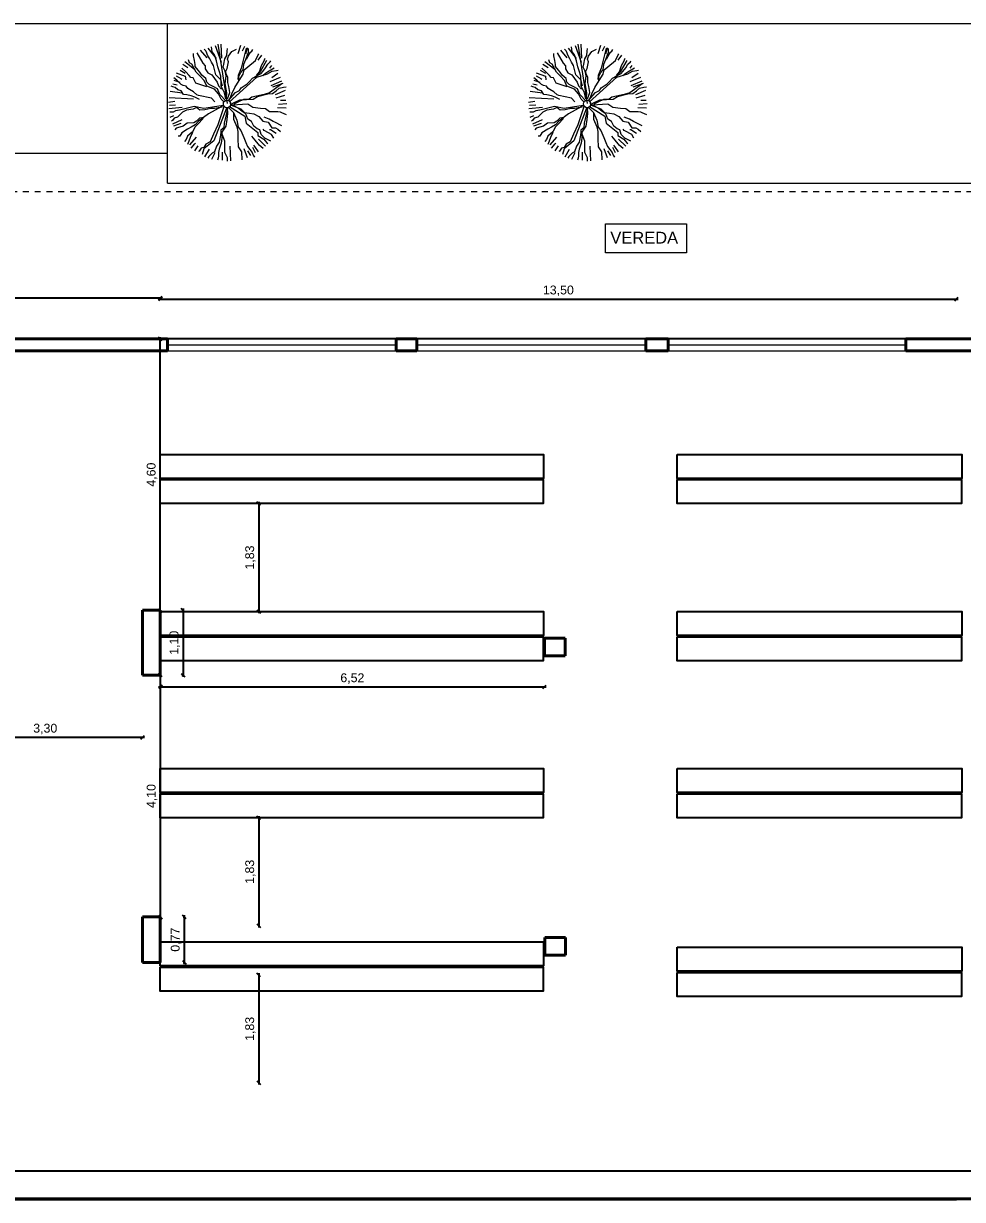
# Model space of a CAD drawing. Header units: inches. Extents: x 34.1 to 92.4, y 59.8 to 125.
# Drawn here: x 49.98 to 65.9, y 100.75 to 120.69 of the extents above; entities that cross this region are included whole.
import ezdxf

# ---------------------------------------------------------------- set-up
doc = ezdxf.new("R2010")
doc.units = ezdxf.units.IN
doc.header["$MEASUREMENT"] = 0
for name, pattern in [('CONTINUA', [0]), ('DASHDOT2', [0.5, 0.25, -0.125, 0, -0.125]), ('HIDDEN', [0.375, 0.25, -0.125])]:
    doc.linetypes.add(name, pattern=pattern)
doc.layers.add('.1', color=251, linetype='Continuous', lineweight=9)
doc.layers.add('ejes', color=82, linetype='DASHDOT2', lineweight=15)
doc.layers.add('MAMPOSTERIA', color=7, linetype='Continuous')
doc.styles.get("Standard").update_dxf_attribs({"font": 'arial.ttf'})
doc.styles.add('style1', font='arial.ttf', dxfattribs={"height": 0.15})
doc.dimstyles.new('LUCAS', dxfattribs={"dimtxt": 2.5, "dimasz": 0.06, "dimexe": 0.01, "dimexo": 0.35, "dimgap": 0.05, "dimtad": 1, "dimzin": 1, "dimtxsty": 'style1', "dimblk": 'OBLIQUE', "dimcen": 0.09, "dimdle": 0.03, "dimclrd": 256, "dimclre": 256, "dimclrt": 256, "dimazin": 0, "dimtfac": 1, "dimtmove": 0, "dimatfit": 3, "dimldrblk": 'NONE', "dimfxl": 1, "dimlwd": -1, "dimlwe": -1, "dimarcsym": 0})

# ---------------------------------------------------------------- blocks, each defined once
blk = doc.blocks.new('_Oblique')
at = {"layer": '.1', "color": 0, "linetype": 'CONTINUA', "lineweight": -2}
blk.add_line((-0.5, -0.5), (0.5, 0.5), dxfattribs=at)
blk = doc.blocks.new('*D60')
at = {"layer": 'DEFPOINTS', "color": 0, "transparency": 16777216}
for p in [(43.796, 116.031), (43.796, 115.336), (52.296, 115.336)]:
    blk.add_point(p, dxfattribs=at)
at = {"layer": 'MAMPOSTERIA', "transparency": 16777216}
for p, q in [((52.326, 116.031), (43.766, 116.031)), ((43.796, 116.011), (43.796, 116.041))]:
    blk.add_line(p, q, dxfattribs=at)
at = {"layer": 'MAMPOSTERIA', "linetype": 'ByBlock', "transparency": 16777216}
blk.add_line((52.296, 116.011), (52.296, 116.041), dxfattribs=at)
at = {"layer": 'MAMPOSTERIA', "transparency": 16777216, "xscale": 0.06, "yscale": 0.06, "zscale": 0.06, "rotation": 180}
blk.add_blockref('_Oblique', (43.796, 116.031), dxfattribs=at)
at = {"layer": 'MAMPOSTERIA', "transparency": 16777216, "xscale": 0.06, "yscale": 0.06, "zscale": 0.06}
blk.add_blockref('_Oblique', (52.296, 116.031), dxfattribs=at)
at = {"layer": 'MAMPOSTERIA', "transparency": 16777216, "insert": (48.046, 116.171), "char_height": 0.15, "attachment_point": 5, "style": 'style1'}
blk.add_mtext('8,50', dxfattribs=at)
blk = doc.blocks.new('_None')
blk = doc.blocks.new('*D61')
at = {"layer": 'DEFPOINTS', "color": 0, "transparency": 16777216}
for p in [(65.796, 116.013), (52.296, 115.336), (65.796, 115.336)]:
    blk.add_point(p, dxfattribs=at)
at = {"layer": 'MAMPOSTERIA', "transparency": 16777216}
for p, q in [((52.266, 116.013), (65.826, 116.013)), ((65.796, 115.993), (65.796, 116.023))]:
    blk.add_line(p, q, dxfattribs=at)
at = {"layer": 'MAMPOSTERIA', "linetype": 'ByBlock', "transparency": 16777216}
blk.add_line((52.296, 115.993), (52.296, 116.023), dxfattribs=at)
at = {"layer": 'MAMPOSTERIA', "transparency": 16777216, "xscale": 0.06, "yscale": 0.06, "zscale": 0.06, "rotation": 180}
blk.add_blockref('_Oblique', (52.296, 116.013), dxfattribs=at)
at = {"layer": 'MAMPOSTERIA', "transparency": 16777216, "xscale": 0.06, "yscale": 0.06, "zscale": 0.06}
blk.add_blockref('_Oblique', (65.796, 116.013), dxfattribs=at)
at = {"layer": 'MAMPOSTERIA', "transparency": 16777216, "insert": (59.046, 116.153), "char_height": 0.15, "attachment_point": 5, "style": 'style1'}
blk.add_mtext('13,50', dxfattribs=at)
blk = doc.blocks.new('*D66')
at = {"layer": 'DEFPOINTS', "color": 0, "transparency": 16777216}
for p in [(52.296, 115.336), (52.296, 115.336), (52.296, 110.736)]:
    blk.add_point(p, dxfattribs=at)
at = {"layer": 'MAMPOSTERIA', "transparency": 16777216}
for p, q in [((52.296, 115.336), (52.286, 115.336)), ((52.296, 110.706), (52.296, 115.366))]:
    blk.add_line(p, q, dxfattribs=at)
at = {"layer": 'MAMPOSTERIA', "linetype": 'ByBlock', "transparency": 16777216}
blk.add_line((52.296, 110.736), (52.286, 110.736), dxfattribs=at)
at = {"layer": 'MAMPOSTERIA', "transparency": 16777216, "xscale": 0.06, "yscale": 0.06, "zscale": 0.06}
for p, rotation in [((52.296, 115.336), 90), ((52.296, 110.736), 270)]:
    blk.add_blockref('_Oblique', p, dxfattribs=dict(at, rotation=rotation))
at = {"layer": 'MAMPOSTERIA', "transparency": 16777216, "insert": (52.155, 113.036), "char_height": 0.15, "attachment_point": 5, "rotation": 90, "style": 'style1'}
blk.add_mtext('4,60', dxfattribs=at)
blk = doc.blocks.new('*D67')
at = {"layer": 'DEFPOINTS', "color": 0, "transparency": 16777216}
for p in [(52.296, 110.736), (52.296, 109.636), (52.682, 109.636)]:
    blk.add_point(p, dxfattribs=at)
at = {"layer": 'MAMPOSTERIA', "linetype": 'ByBlock', "transparency": 16777216}
blk.add_line((52.662, 110.736), (52.692, 110.736), dxfattribs=at)
at = {"layer": 'MAMPOSTERIA', "transparency": 16777216}
for p, q in [((52.682, 110.766), (52.682, 109.606)), ((52.662, 109.636), (52.692, 109.636))]:
    blk.add_line(p, q, dxfattribs=at)
at = {"layer": 'MAMPOSTERIA', "transparency": 16777216, "xscale": 0.06, "yscale": 0.06, "zscale": 0.06}
for p, rotation in [((52.682, 110.736), 90), ((52.682, 109.636), 270)]:
    blk.add_blockref('_Oblique', p, dxfattribs=dict(at, rotation=rotation))
at = {"layer": 'MAMPOSTERIA', "transparency": 16777216, "insert": (52.542, 110.186), "char_height": 0.15, "attachment_point": 5, "rotation": 90, "style": 'style1'}
blk.add_mtext('1,10', dxfattribs=at)
blk = doc.blocks.new('*D68')
at = {"layer": 'DEFPOINTS', "color": 0, "transparency": 16777216}
for p in [(52.296, 109.636), (52.296, 105.536), (52.296, 105.536)]:
    blk.add_point(p, dxfattribs=at)
at = {"layer": 'MAMPOSTERIA', "transparency": 16777216}
for p, q in [((52.296, 109.666), (52.296, 105.506)), ((52.296, 105.536), (52.286, 105.536))]:
    blk.add_line(p, q, dxfattribs=at)
at = {"layer": 'MAMPOSTERIA', "linetype": 'ByBlock', "transparency": 16777216}
blk.add_line((52.296, 109.636), (52.286, 109.636), dxfattribs=at)
at = {"layer": 'MAMPOSTERIA', "transparency": 16777216, "xscale": 0.06, "yscale": 0.06, "zscale": 0.06}
for p, rotation in [((52.296, 109.636), 90), ((52.296, 105.536), 270)]:
    blk.add_blockref('_Oblique', p, dxfattribs=dict(at, rotation=rotation))
at = {"layer": 'MAMPOSTERIA', "transparency": 16777216, "insert": (52.155, 107.586), "char_height": 0.15, "attachment_point": 5, "rotation": 90, "style": 'style1'}
blk.add_mtext('4,10', dxfattribs=at)
blk = doc.blocks.new('*D69')
at = {"layer": 'DEFPOINTS', "color": 0, "transparency": 16777216}
for p in [(52.296, 105.536), (52.296, 104.766), (52.703, 104.766)]:
    blk.add_point(p, dxfattribs=at)
at = {"layer": 'MAMPOSTERIA', "linetype": 'ByBlock', "transparency": 16777216}
blk.add_line((52.683, 105.536), (52.713, 105.536), dxfattribs=at)
at = {"layer": 'MAMPOSTERIA', "transparency": 16777216}
for p, q in [((52.703, 105.566), (52.703, 104.736)), ((52.683, 104.766), (52.713, 104.766))]:
    blk.add_line(p, q, dxfattribs=at)
at = {"layer": 'MAMPOSTERIA', "transparency": 16777216, "xscale": 0.06, "yscale": 0.06, "zscale": 0.06}
for p, rotation in [((52.703, 105.536), 90), ((52.703, 104.766), 270)]:
    blk.add_blockref('_Oblique', p, dxfattribs=dict(at, rotation=rotation))
at = {"layer": 'MAMPOSTERIA', "transparency": 16777216, "insert": (52.563, 105.151), "char_height": 0.15, "attachment_point": 5, "rotation": 90, "style": 'style1'}
blk.add_mtext('0,77', dxfattribs=at)
blk = doc.blocks.new('*D74')
at = {"layer": 'DEFPOINTS', "color": 0, "transparency": 16777216}
for p in [(52.296, 109.666), (58.811, 109.438), (58.811, 109.438)]:
    blk.add_point(p, dxfattribs=at)
at = {"layer": 'MAMPOSTERIA', "transparency": 16777216}
for p, q in [((52.266, 109.438), (58.841, 109.438)), ((58.811, 109.438), (58.811, 109.448))]:
    blk.add_line(p, q, dxfattribs=at)
at = {"layer": 'MAMPOSTERIA', "linetype": 'ByBlock', "transparency": 16777216}
blk.add_line((52.296, 109.438), (52.296, 109.428), dxfattribs=at)
at = {"layer": 'MAMPOSTERIA', "transparency": 16777216, "xscale": 0.06, "yscale": 0.06, "zscale": 0.06, "rotation": 180}
blk.add_blockref('_Oblique', (52.296, 109.438), dxfattribs=at)
at = {"layer": 'MAMPOSTERIA', "transparency": 16777216, "xscale": 0.06, "yscale": 0.06, "zscale": 0.06}
blk.add_blockref('_Oblique', (58.811, 109.438), dxfattribs=at)
at = {"layer": 'MAMPOSTERIA', "transparency": 16777216, "insert": (55.553, 109.578), "char_height": 0.15, "attachment_point": 5, "style": 'style1'}
blk.add_mtext('6,52', dxfattribs=at)
blk = doc.blocks.new('*D81')
at = {"layer": 'DEFPOINTS', "color": 0, "transparency": 16777216}
for p in [(53.966, 112.544), (53.966, 110.716), (53.966, 110.716)]:
    blk.add_point(p, dxfattribs=at)
at = {"layer": 'MAMPOSTERIA', "transparency": 16777216}
for p, q in [((53.966, 112.574), (53.966, 110.686)), ((53.966, 110.716), (53.956, 110.716))]:
    blk.add_line(p, q, dxfattribs=at)
at = {"layer": 'MAMPOSTERIA', "linetype": 'ByBlock', "transparency": 16777216}
blk.add_line((53.966, 112.544), (53.976, 112.544), dxfattribs=at)
at = {"layer": 'MAMPOSTERIA', "transparency": 16777216, "xscale": 0.06, "yscale": 0.06, "zscale": 0.06}
for p, rotation in [((53.966, 112.544), 90), ((53.966, 110.716), 270)]:
    blk.add_blockref('_Oblique', p, dxfattribs=dict(at, rotation=rotation))
at = {"layer": 'MAMPOSTERIA', "transparency": 16777216, "insert": (53.826, 111.63), "char_height": 0.15, "attachment_point": 5, "rotation": 90, "style": 'style1'}
blk.add_mtext('1,83', dxfattribs=at)
blk = doc.blocks.new('*D82')
at = {"layer": 'DEFPOINTS', "color": 0, "transparency": 16777216}
for p in [(53.966, 107.216), (53.966, 105.388), (53.966, 105.388)]:
    blk.add_point(p, dxfattribs=at)
at = {"layer": 'MAMPOSTERIA', "linetype": 'ByBlock', "transparency": 16777216}
blk.add_line((53.966, 107.216), (53.956, 107.216), dxfattribs=at)
at = {"layer": 'MAMPOSTERIA', "transparency": 16777216}
for p, q in [((53.966, 107.246), (53.966, 105.358)), ((53.966, 105.388), (53.956, 105.388))]:
    blk.add_line(p, q, dxfattribs=at)
at = {"layer": 'MAMPOSTERIA', "transparency": 16777216, "xscale": 0.06, "yscale": 0.06, "zscale": 0.06}
for p, rotation in [((53.966, 107.216), 90), ((53.966, 105.388), 270)]:
    blk.add_blockref('_Oblique', p, dxfattribs=dict(at, rotation=rotation))
at = {"layer": 'MAMPOSTERIA', "transparency": 16777216, "insert": (53.826, 106.302), "char_height": 0.15, "attachment_point": 5, "rotation": 90, "style": 'style1'}
blk.add_mtext('1,83', dxfattribs=at)
blk = doc.blocks.new('*D83')
at = {"layer": 'DEFPOINTS', "color": 0, "transparency": 16777216}
for p in [(53.966, 104.552), (53.966, 102.725), (53.966, 102.725)]:
    blk.add_point(p, dxfattribs=at)
at = {"layer": 'MAMPOSTERIA', "linetype": 'ByBlock', "transparency": 16777216}
blk.add_line((53.966, 104.552), (53.956, 104.552), dxfattribs=at)
at = {"layer": 'MAMPOSTERIA', "transparency": 16777216}
for p, q in [((53.966, 104.582), (53.966, 102.695)), ((53.966, 102.725), (53.956, 102.725))]:
    blk.add_line(p, q, dxfattribs=at)
at = {"layer": 'MAMPOSTERIA', "transparency": 16777216, "xscale": 0.06, "yscale": 0.06, "zscale": 0.06}
for p, rotation in [((53.966, 104.552), 90), ((53.966, 102.725), 270)]:
    blk.add_blockref('_Oblique', p, dxfattribs=dict(at, rotation=rotation))
at = {"layer": 'MAMPOSTERIA', "transparency": 16777216, "insert": (53.826, 103.639), "char_height": 0.15, "attachment_point": 5, "rotation": 90, "style": 'style1'}
blk.add_mtext('1,83', dxfattribs=at)
blk = doc.blocks.new('*D90')
at = {"layer": 'DEFPOINTS', "color": 0, "transparency": 16777216}
for p in [(48.696, 108.582), (48.696, 108.582), (51.996, 108.582)]:
    blk.add_point(p, dxfattribs=at)
at = {"layer": 'MAMPOSTERIA', "transparency": 16777216}
for p, q in [((52.026, 108.582), (48.666, 108.582)), ((48.696, 108.582), (48.696, 108.572))]:
    blk.add_line(p, q, dxfattribs=at)
at = {"layer": 'MAMPOSTERIA', "linetype": 'ByBlock', "transparency": 16777216}
blk.add_line((51.996, 108.582), (51.996, 108.572), dxfattribs=at)
at = {"layer": 'MAMPOSTERIA', "transparency": 16777216, "xscale": 0.06, "yscale": 0.06, "zscale": 0.06, "rotation": 180}
blk.add_blockref('_Oblique', (48.696, 108.582), dxfattribs=at)
at = {"layer": 'MAMPOSTERIA', "transparency": 16777216, "xscale": 0.06, "yscale": 0.06, "zscale": 0.06}
blk.add_blockref('_Oblique', (51.996, 108.582), dxfattribs=at)
at = {"layer": 'MAMPOSTERIA', "transparency": 16777216, "insert": (50.346, 108.723), "char_height": 0.15, "attachment_point": 5, "style": 'style1'}
blk.add_mtext('3,30', dxfattribs=at)

msp = doc.modelspace()

# ---------------------------------------------------------------- linework, layer by layer
at = {"color": 9, "linetype": 'CONTINUA', "lineweight": 15, "ltscale": 0.03}
for p, q in [((44.146, 120.685), (52.416, 120.685)), ((52.416, 117.981), (52.416, 120.685)), ((52.416, 120.685), (90.236, 120.685)), ((44.146, 118.485), (52.416, 118.485)), ((52.416, 117.981), (77.776, 117.981)), ((52.416, 115.336), (56.296, 115.336)), ((56.646, 115.336), (60.526, 115.336)), ((60.906, 115.336), (64.936, 115.336)), ((52.416, 115.236), (56.296, 115.236)), ((52.416, 115.136), (56.296, 115.136)), ((56.646, 115.236), (60.526, 115.236)), ((56.646, 115.136), (60.526, 115.136)), ((60.906, 115.236), (64.936, 115.236)), ((60.906, 115.136), (64.936, 115.136))]:
    msp.add_line(p, q, dxfattribs=at)
at = {"color": 7, "lineweight": 15}
for p, q in [((52.975, 120.234), (53.083, 120.104)), ((53.071, 120.223), (53.043, 120.251)), ((53.105, 120.268), (53.242, 120.092)), ((53.174, 120.206), (53.162, 120.291)), ((53.225, 120.313), (53.327, 120.03)), ((53.435, 119.327), (53.278, 120.334)), ((53.435, 119.327), (53.278, 120.334)), ((53.435, 119.327), (53.278, 120.334)), ((53.321, 120.336), (53.332, 120.098)), ((53.429, 120.217), (53.435, 120.262)), ((53.508, 120.211), (53.588, 120.251)), ((53.656, 120.313), (53.61, 120.172)), ((53.752, 120.268), (53.667, 119.928)), ((53.724, 120.296), (53.684, 120.217)), ((53.769, 120.274), (53.741, 120.166)), ((53.792, 120.194), (53.792, 120.262)), ((53.849, 120.217), (53.866, 120.245)), ((59.08, 120.234), (59.188, 120.104)), ((59.177, 120.223), (59.148, 120.251)), ((59.211, 120.268), (59.347, 120.092)), ((59.279, 120.206), (59.268, 120.291)), ((59.33, 120.313), (59.432, 120.03)), ((59.54, 119.327), (59.383, 120.334)), ((59.54, 119.327), (59.383, 120.334)), ((59.54, 119.327), (59.383, 120.334)), ((59.426, 120.336), (59.438, 120.098)), ((59.534, 120.217), (59.54, 120.262)), ((59.614, 120.211), (59.693, 120.251)), ((59.761, 120.313), (59.716, 120.172)), ((59.858, 120.268), (59.773, 119.928)), ((59.829, 120.296), (59.79, 120.217)), ((59.875, 120.274), (59.846, 120.166)), ((59.897, 120.194), (59.897, 120.262)), ((59.954, 120.217), (59.971, 120.245)), ((52.714, 120.041), (52.879, 119.911)), ((52.788, 120.036), (52.776, 120.07)), ((52.793, 120.019), (52.788, 120.036)), ((52.862, 120.138), (52.862, 120.177)), ((52.879, 120.058), (52.862, 120.138)), ((52.89, 119.99), (52.879, 120.058)), ((52.918, 120.189), (53.02, 120.013)), ((53.077, 120.211), (53.071, 120.223)), ((53.105, 120.138), (53.077, 120.211)), ((53.134, 120.087), (53.105, 120.138)), ((53.162, 120.03), (53.134, 120.087)), ((53.213, 120.155), (53.174, 120.206)), ((53.247, 120.053), (53.213, 120.155)), ((53.27, 119.951), (53.247, 120.053)), ((53.372, 119.996), (53.389, 120.087)), ((53.389, 120.087), (53.423, 120.143)), ((53.423, 120.143), (53.429, 120.217)), ((53.429, 119.922), (53.452, 120.036)), ((53.435, 120.081), (53.452, 120.132)), ((53.452, 120.036), (53.435, 120.081)), ((53.452, 120.132), (53.508, 120.211)), ((53.712, 119.996), (53.747, 120.075)), ((53.747, 120.075), (53.786, 120.183)), ((53.758, 120.081), (53.786, 120.132)), ((53.786, 120.132), (53.826, 120.2)), ((53.786, 120.183), (53.792, 120.194)), ((53.826, 120.2), (53.849, 120.217)), ((53.877, 120.03), (53.911, 120.058)), ((53.911, 120.058), (53.956, 120.155)), ((54.013, 120.149), (53.951, 120.064)), ((53.956, 120.155), (53.968, 120.172)), ((54.098, 120.058), (53.99, 119.866)), ((54.036, 120.013), (54.059, 120.053)), ((54.059, 120.053), (54.07, 120.087)), ((54.07, 120.087), (54.076, 120.098)), ((54.121, 119.996), (54.161, 120.036)), ((54.161, 120.036), (54.172, 120.053)), ((58.819, 120.041), (58.984, 119.911)), ((58.893, 120.036), (58.882, 120.07)), ((58.899, 120.019), (58.893, 120.036)), ((58.967, 120.138), (58.967, 120.177)), ((58.984, 120.058), (58.967, 120.138)), ((58.995, 119.99), (58.984, 120.058)), ((59.024, 120.189), (59.126, 120.013)), ((59.183, 120.211), (59.177, 120.223)), ((59.211, 120.138), (59.183, 120.211)), ((59.239, 120.087), (59.211, 120.138)), ((59.268, 120.03), (59.239, 120.087)), ((59.319, 120.155), (59.279, 120.206)), ((59.353, 120.053), (59.319, 120.155)), ((59.375, 119.951), (59.353, 120.053)), ((59.478, 119.996), (59.495, 120.087)), ((59.495, 120.087), (59.529, 120.143)), ((59.529, 120.143), (59.534, 120.217)), ((59.534, 119.922), (59.557, 120.036)), ((59.54, 120.081), (59.557, 120.132)), ((59.557, 120.036), (59.54, 120.081)), ((59.557, 120.132), (59.614, 120.211)), ((59.818, 119.996), (59.852, 120.075)), ((59.852, 120.075), (59.892, 120.183)), ((59.863, 120.081), (59.892, 120.132)), ((59.892, 120.132), (59.931, 120.2)), ((59.892, 120.183), (59.897, 120.194)), ((59.931, 120.2), (59.954, 120.217)), ((59.982, 120.03), (60.016, 120.058)), ((60.016, 120.058), (60.062, 120.155)), ((60.119, 120.149), (60.056, 120.064)), ((60.062, 120.155), (60.073, 120.172)), ((60.204, 120.058), (60.096, 119.866)), ((60.141, 120.013), (60.164, 120.053)), ((60.164, 120.053), (60.175, 120.087)), ((60.175, 120.087), (60.181, 120.098)), ((60.226, 119.996), (60.266, 120.036)), ((60.266, 120.036), (60.277, 120.053)), ((52.567, 119.849), (52.72, 119.792)), ((52.635, 119.894), (52.72, 119.843)), ((52.731, 119.866), (52.663, 119.928)), ((52.68, 119.996), (52.765, 119.939)), ((52.788, 119.803), (52.731, 119.866)), ((52.833, 119.996), (52.793, 120.019)), ((52.907, 119.86), (52.833, 119.996)), ((52.89, 119.956), (52.89, 119.99)), ((52.941, 119.894), (52.89, 119.956)), ((52.969, 119.798), (52.907, 119.86)), ((52.969, 119.86), (52.941, 119.894)), ((53.003, 119.809), (52.969, 119.86)), ((53.02, 120.013), (53.06, 119.968)), ((53.06, 119.968), (53.06, 119.917)), ((53.06, 119.917), (53.1, 119.849)), ((53.1, 119.849), (53.168, 119.815)), ((53.196, 119.973), (53.162, 120.03)), ((53.208, 119.928), (53.196, 119.973)), ((53.236, 119.815), (53.208, 119.928)), ((53.293, 119.883), (53.27, 119.951)), ((53.321, 119.792), (53.293, 119.883)), ((53.361, 119.945), (53.372, 119.996)), ((53.395, 119.877), (53.361, 119.945)), ((53.412, 119.798), (53.395, 119.877)), ((53.406, 119.877), (53.429, 119.922)), ((53.412, 119.826), (53.406, 119.877)), ((53.667, 119.928), (53.616, 119.803)), ((53.627, 119.792), (53.661, 119.854)), ((53.661, 119.854), (53.701, 119.9)), ((53.701, 119.9), (53.712, 119.996)), ((53.701, 119.826), (53.718, 119.9)), ((53.718, 119.9), (53.877, 120.03)), ((53.922, 119.792), (54.007, 119.837)), ((53.928, 119.803), (53.979, 119.866)), ((53.99, 119.866), (53.951, 119.82)), ((53.979, 119.866), (54.013, 119.973)), ((54.007, 119.837), (54.036, 119.871)), ((54.013, 119.973), (54.036, 120.013)), ((54.036, 119.871), (54.081, 119.934)), ((54.081, 119.837), (54.036, 119.798)), ((54.081, 119.934), (54.121, 119.996)), ((54.115, 119.86), (54.081, 119.837)), ((54.229, 119.928), (54.115, 119.86)), ((54.115, 119.832), (54.195, 119.877)), ((54.183, 119.973), (54.149, 119.928)), ((54.291, 119.837), (54.189, 119.764)), ((54.195, 119.877), (54.268, 119.888)), ((54.268, 119.888), (54.297, 119.894)), ((58.672, 119.849), (58.825, 119.792)), ((58.74, 119.894), (58.825, 119.843)), ((58.836, 119.866), (58.768, 119.928)), ((58.785, 119.996), (58.871, 119.939)), ((58.893, 119.803), (58.836, 119.866)), ((58.939, 119.996), (58.899, 120.019)), ((59.012, 119.86), (58.939, 119.996)), ((58.995, 119.956), (58.995, 119.99)), ((59.046, 119.894), (58.995, 119.956)), ((59.075, 119.798), (59.012, 119.86)), ((59.075, 119.86), (59.046, 119.894)), ((59.109, 119.809), (59.075, 119.86)), ((59.126, 120.013), (59.166, 119.968)), ((59.166, 119.968), (59.166, 119.917)), ((59.166, 119.917), (59.205, 119.849)), ((59.205, 119.849), (59.273, 119.815)), ((59.302, 119.973), (59.268, 120.03)), ((59.313, 119.928), (59.302, 119.973)), ((59.341, 119.815), (59.313, 119.928)), ((59.398, 119.883), (59.375, 119.951)), ((59.426, 119.792), (59.398, 119.883)), ((59.466, 119.945), (59.478, 119.996)), ((59.5, 119.877), (59.466, 119.945)), ((59.517, 119.798), (59.5, 119.877)), ((59.512, 119.877), (59.534, 119.922)), ((59.517, 119.826), (59.512, 119.877)), ((59.773, 119.928), (59.721, 119.803)), ((59.733, 119.792), (59.767, 119.854)), ((59.767, 119.854), (59.807, 119.9)), ((59.807, 119.9), (59.818, 119.996)), ((59.807, 119.826), (59.824, 119.9)), ((59.824, 119.9), (59.982, 120.03)), ((60.028, 119.792), (60.113, 119.837)), ((60.033, 119.803), (60.085, 119.866)), ((60.096, 119.866), (60.056, 119.82)), ((60.085, 119.866), (60.119, 119.973)), ((60.113, 119.837), (60.141, 119.871)), ((60.119, 119.973), (60.141, 120.013)), ((60.141, 119.871), (60.187, 119.934)), ((60.187, 119.837), (60.141, 119.798)), ((60.187, 119.934), (60.226, 119.996)), ((60.221, 119.86), (60.187, 119.837)), ((60.334, 119.928), (60.221, 119.86)), ((60.221, 119.832), (60.3, 119.877)), ((60.289, 119.973), (60.255, 119.928)), ((60.397, 119.837), (60.294, 119.764)), ((60.3, 119.877), (60.374, 119.888)), ((60.374, 119.888), (60.402, 119.894)), ((52.51, 119.662), (52.584, 119.645)), ((52.578, 119.724), (52.527, 119.764)), ((52.527, 119.724), (52.629, 119.69)), ((52.567, 119.798), (52.646, 119.752)), ((52.601, 119.701), (52.578, 119.724)), ((52.652, 119.65), (52.601, 119.701)), ((52.646, 119.752), (52.663, 119.741)), ((52.686, 119.633), (52.652, 119.65)), ((52.72, 119.792), (52.731, 119.73)), ((52.816, 119.769), (52.788, 119.803)), ((52.856, 119.764), (52.816, 119.769)), ((52.901, 119.673), (52.856, 119.764)), ((53.088, 119.611), (52.901, 119.673)), ((53.043, 119.718), (52.969, 119.798)), ((53.071, 119.752), (53.003, 119.809)), ((53.083, 119.622), (53.043, 119.718)), ((53.083, 119.69), (53.071, 119.752)), ((53.123, 119.65), (53.083, 119.69)), ((53.202, 119.611), (53.123, 119.65)), ((53.168, 119.815), (53.213, 119.752)), ((53.213, 119.752), (53.259, 119.69)), ((53.321, 119.73), (53.236, 119.815)), ((53.259, 119.69), (53.281, 119.628)), ((53.327, 119.679), (53.321, 119.792)), ((53.349, 119.622), (53.321, 119.73)), ((53.327, 119.622), (53.327, 119.679)), ((53.395, 119.667), (53.406, 119.747)), ((53.423, 119.509), (53.395, 119.667)), ((53.406, 119.747), (53.412, 119.798)), ((53.44, 119.775), (53.412, 119.826)), ((53.44, 119.684), (53.44, 119.775)), ((53.457, 119.616), (53.44, 119.684)), ((53.463, 119.35), (53.934, 119.775)), ((53.559, 119.599), (53.633, 119.718)), ((53.616, 119.803), (53.61, 119.735)), ((53.627, 119.713), (53.627, 119.792)), ((53.633, 119.718), (53.701, 119.826)), ((53.667, 119.594), (53.769, 119.662)), ((53.769, 119.662), (53.809, 119.701)), ((53.809, 119.701), (53.86, 119.758)), ((53.86, 119.758), (53.922, 119.792)), ((53.951, 119.82), (53.9, 119.758)), ((53.934, 119.775), (54.115, 119.832)), ((54.331, 119.769), (54.155, 119.696)), ((54.354, 119.707), (54.172, 119.628)), ((54.376, 119.667), (54.2, 119.605)), ((54.359, 119.662), (54.229, 119.565)), ((58.615, 119.662), (58.689, 119.645)), ((58.683, 119.724), (58.632, 119.764)), ((58.632, 119.724), (58.734, 119.69)), ((58.672, 119.798), (58.751, 119.752)), ((58.706, 119.701), (58.683, 119.724)), ((58.757, 119.65), (58.706, 119.701)), ((58.751, 119.752), (58.768, 119.741)), ((58.791, 119.633), (58.757, 119.65)), ((58.825, 119.792), (58.836, 119.73)), ((58.922, 119.769), (58.893, 119.803)), ((58.961, 119.764), (58.922, 119.769)), ((59.007, 119.673), (58.961, 119.764)), ((59.194, 119.611), (59.007, 119.673)), ((59.148, 119.718), (59.075, 119.798)), ((59.177, 119.752), (59.109, 119.809)), ((59.188, 119.622), (59.148, 119.718)), ((59.188, 119.69), (59.177, 119.752)), ((59.228, 119.65), (59.188, 119.69)), ((59.307, 119.611), (59.228, 119.65)), ((59.273, 119.815), (59.319, 119.752)), ((59.319, 119.752), (59.364, 119.69)), ((59.426, 119.73), (59.341, 119.815)), ((59.364, 119.69), (59.387, 119.628)), ((59.432, 119.679), (59.426, 119.792)), ((59.455, 119.622), (59.426, 119.73)), ((59.432, 119.622), (59.432, 119.679)), ((59.5, 119.667), (59.512, 119.747)), ((59.529, 119.509), (59.5, 119.667)), ((59.512, 119.747), (59.517, 119.798)), ((59.546, 119.775), (59.517, 119.826)), ((59.546, 119.684), (59.546, 119.775)), ((59.563, 119.616), (59.546, 119.684)), ((59.568, 119.35), (60.039, 119.775)), ((59.665, 119.599), (59.738, 119.718)), ((59.721, 119.803), (59.716, 119.735)), ((59.733, 119.713), (59.733, 119.792)), ((59.738, 119.718), (59.807, 119.826)), ((59.773, 119.594), (59.875, 119.662)), ((59.875, 119.662), (59.914, 119.701)), ((59.914, 119.701), (59.965, 119.758)), ((59.965, 119.758), (60.028, 119.792)), ((60.056, 119.82), (60.005, 119.758)), ((60.039, 119.775), (60.221, 119.832)), ((60.436, 119.769), (60.26, 119.696)), ((60.459, 119.707), (60.277, 119.628)), ((60.482, 119.667), (60.306, 119.605)), ((60.465, 119.662), (60.334, 119.565)), ((52.464, 119.537), (52.669, 119.509)), ((52.51, 119.611), (52.481, 119.622)), ((52.55, 119.599), (52.51, 119.611)), ((52.595, 119.56), (52.55, 119.599)), ((52.652, 119.543), (52.595, 119.56)), ((52.691, 119.48), (52.652, 119.543)), ((52.737, 119.622), (52.686, 119.633)), ((52.748, 119.474), (52.691, 119.48)), ((52.765, 119.582), (52.737, 119.622)), ((52.822, 119.457), (52.748, 119.474)), ((52.793, 119.565), (52.765, 119.582)), ((52.862, 119.526), (52.793, 119.565)), ((52.884, 119.435), (52.822, 119.457)), ((52.918, 119.474), (52.862, 119.526)), ((52.964, 119.395), (52.884, 119.435)), ((52.947, 119.463), (52.918, 119.474)), ((53.162, 119.418), (52.947, 119.463)), ((53.213, 119.571), (53.083, 119.622)), ((53.264, 119.577), (53.202, 119.611)), ((53.281, 119.492), (53.213, 119.571)), ((53.304, 119.48), (53.264, 119.577)), ((53.281, 119.628), (53.332, 119.571)), ((53.327, 119.401), (53.281, 119.492)), ((53.412, 119.367), (53.304, 119.48)), ((53.383, 119.509), (53.327, 119.622)), ((53.406, 119.406), (53.383, 119.509)), ((53.417, 119.423), (53.423, 119.509)), ((53.435, 119.406), (53.474, 119.514)), ((53.446, 119.372), (53.571, 119.514)), ((53.474, 119.514), (53.457, 119.616)), ((53.469, 119.389), (53.508, 119.492)), ((53.508, 119.492), (53.559, 119.599)), ((53.571, 119.514), (53.639, 119.548)), ((53.639, 119.548), (53.667, 119.594)), ((53.849, 119.435), (53.803, 119.401)), ((54.059, 119.48), (53.849, 119.435)), ((53.871, 119.401), (53.945, 119.446)), ((53.945, 119.446), (54.121, 119.492)), ((54.149, 119.509), (54.059, 119.48)), ((54.121, 119.492), (54.2, 119.497)), ((54.229, 119.565), (54.149, 119.509)), ((54.2, 119.497), (54.263, 119.543)), ((54.416, 119.548), (54.246, 119.474)), ((54.405, 119.463), (54.257, 119.418)), ((54.263, 119.543), (54.314, 119.588)), ((54.314, 119.588), (54.388, 119.605)), ((54.388, 119.605), (54.433, 119.611)), ((58.57, 119.537), (58.774, 119.509)), ((58.615, 119.611), (58.587, 119.622)), ((58.655, 119.599), (58.615, 119.611)), ((58.7, 119.56), (58.655, 119.599)), ((58.757, 119.543), (58.7, 119.56)), ((58.797, 119.48), (58.757, 119.543)), ((58.842, 119.622), (58.791, 119.633)), ((58.853, 119.474), (58.797, 119.48)), ((58.871, 119.582), (58.842, 119.622)), ((58.927, 119.457), (58.853, 119.474)), ((58.899, 119.565), (58.871, 119.582)), ((58.967, 119.526), (58.899, 119.565)), ((58.99, 119.435), (58.927, 119.457)), ((59.024, 119.474), (58.967, 119.526)), ((59.069, 119.395), (58.99, 119.435)), ((59.052, 119.463), (59.024, 119.474)), ((59.268, 119.418), (59.052, 119.463)), ((59.319, 119.571), (59.188, 119.622)), ((59.37, 119.577), (59.307, 119.611)), ((59.387, 119.492), (59.319, 119.571)), ((59.409, 119.48), (59.37, 119.577)), ((59.387, 119.628), (59.438, 119.571)), ((59.432, 119.401), (59.387, 119.492)), ((59.517, 119.367), (59.409, 119.48)), ((59.489, 119.509), (59.432, 119.622)), ((59.512, 119.406), (59.489, 119.509)), ((59.523, 119.423), (59.529, 119.509)), ((59.54, 119.406), (59.58, 119.514)), ((59.551, 119.372), (59.676, 119.514)), ((59.58, 119.514), (59.563, 119.616)), ((59.574, 119.389), (59.614, 119.492)), ((59.614, 119.492), (59.665, 119.599)), ((59.676, 119.514), (59.744, 119.548)), ((59.744, 119.548), (59.773, 119.594)), ((59.954, 119.435), (59.909, 119.401)), ((60.164, 119.48), (59.954, 119.435)), ((59.977, 119.401), (60.05, 119.446)), ((60.05, 119.446), (60.226, 119.492)), ((60.255, 119.509), (60.164, 119.48)), ((60.226, 119.492), (60.306, 119.497)), ((60.334, 119.565), (60.255, 119.509)), ((60.306, 119.497), (60.368, 119.543)), ((60.521, 119.548), (60.351, 119.474)), ((60.51, 119.463), (60.362, 119.418)), ((60.368, 119.543), (60.419, 119.588)), ((60.419, 119.588), (60.493, 119.605)), ((60.493, 119.605), (60.538, 119.611)), ((52.436, 119.35), (52.544, 119.367)), ((52.442, 119.242), (52.669, 119.265)), ((52.862, 119.401), (52.447, 119.423)), ((52.453, 119.299), (52.555, 119.304)), ((52.873, 119.276), (52.623, 119.214)), ((52.913, 119.259), (52.856, 119.231)), ((53.037, 119.242), (52.873, 119.276)), ((52.969, 119.214), (52.913, 119.259)), ((53.179, 119.265), (53.037, 119.242)), ((53.151, 119.242), (53.054, 119.219)), ((53.338, 119.276), (53.111, 119.151)), ((53.213, 119.242), (53.151, 119.242)), ((53.219, 119.355), (53.162, 119.418)), ((53.361, 119.293), (53.179, 119.265)), ((53.417, 119.248), (53.202, 118.698)), ((53.372, 119.27), (53.213, 119.242)), ((53.378, 119.287), (53.27, 118.97)), ((53.372, 119.355), (53.327, 119.401)), ((53.435, 119.242), (53.406, 119.112)), ((53.429, 119.253), (53.435, 119.157)), ((53.457, 119.253), (53.537, 119.174)), ((53.469, 119.276), (53.73, 119.112)), ((53.497, 119.31), (53.48, 119.333)), ((53.554, 119.282), (53.497, 119.31)), ((53.497, 119.299), (53.661, 119.236)), ((53.514, 119.327), (53.644, 119.389)), ((53.514, 119.304), (53.781, 119.321)), ((53.61, 119.35), (53.542, 119.316)), ((53.616, 119.248), (53.554, 119.282)), ((53.707, 119.395), (53.61, 119.35)), ((53.684, 119.191), (53.616, 119.248)), ((53.644, 119.389), (53.871, 119.401)), ((53.661, 119.236), (53.724, 119.174)), ((53.803, 119.401), (53.707, 119.395)), ((53.781, 119.321), (53.866, 119.265)), ((53.866, 119.265), (53.996, 119.248)), ((53.996, 119.248), (54.081, 119.242)), ((54.081, 119.242), (54.149, 119.191)), ((54.433, 119.248), (54.285, 119.253)), ((54.444, 119.321), (54.302, 119.31)), ((54.427, 119.378), (54.337, 119.378)), ((58.541, 119.35), (58.649, 119.367)), ((58.547, 119.242), (58.774, 119.265)), ((58.967, 119.401), (58.553, 119.423)), ((58.559, 119.299), (58.661, 119.304)), ((58.978, 119.276), (58.729, 119.214)), ((59.018, 119.259), (58.961, 119.231)), ((59.143, 119.242), (58.978, 119.276)), ((59.075, 119.214), (59.018, 119.259)), ((59.285, 119.265), (59.143, 119.242)), ((59.256, 119.242), (59.16, 119.219)), ((59.443, 119.276), (59.217, 119.151)), ((59.319, 119.242), (59.256, 119.242)), ((59.324, 119.355), (59.268, 119.418)), ((59.466, 119.293), (59.285, 119.265)), ((59.523, 119.248), (59.307, 118.698)), ((59.478, 119.27), (59.319, 119.242)), ((59.483, 119.287), (59.375, 118.97)), ((59.478, 119.355), (59.432, 119.401)), ((59.54, 119.242), (59.512, 119.112)), ((59.534, 119.253), (59.54, 119.157)), ((59.563, 119.253), (59.642, 119.174)), ((59.574, 119.276), (59.835, 119.112)), ((59.602, 119.31), (59.585, 119.333)), ((59.659, 119.282), (59.602, 119.31)), ((59.602, 119.299), (59.767, 119.236)), ((59.619, 119.327), (59.75, 119.389)), ((59.619, 119.304), (59.886, 119.321)), ((59.716, 119.35), (59.648, 119.316)), ((59.721, 119.248), (59.659, 119.282)), ((59.812, 119.395), (59.716, 119.35)), ((59.79, 119.191), (59.721, 119.248)), ((59.75, 119.389), (59.977, 119.401)), ((59.767, 119.236), (59.829, 119.174)), ((59.909, 119.401), (59.812, 119.395)), ((59.886, 119.321), (59.971, 119.265)), ((59.971, 119.265), (60.102, 119.248)), ((60.102, 119.248), (60.187, 119.242)), ((60.187, 119.242), (60.255, 119.191)), ((60.538, 119.248), (60.391, 119.253)), ((60.55, 119.321), (60.408, 119.31)), ((60.533, 119.378), (60.442, 119.378)), ((52.516, 119.18), (52.459, 119.18)), ((52.464, 119.1), (52.527, 119.123)), ((52.504, 119.038), (52.487, 119.027)), ((52.533, 119.078), (52.504, 119.038)), ((52.51, 118.987), (52.669, 119.055)), ((52.555, 119.202), (52.516, 119.18)), ((52.589, 119.1), (52.533, 119.078)), ((52.623, 119.214), (52.555, 119.202)), ((52.674, 119.18), (52.589, 119.1)), ((52.742, 119.214), (52.674, 119.18)), ((52.856, 119.231), (52.742, 119.214)), ((52.964, 119.078), (52.913, 119.032)), ((53.026, 119.072), (52.941, 118.987)), ((53.111, 119.151), (52.947, 119.027)), ((53.032, 119.089), (52.964, 119.078)), ((53.054, 119.219), (52.969, 119.214)), ((53.406, 119.112), (53.378, 118.998)), ((53.423, 119.055), (53.406, 118.942)), ((53.435, 119.157), (53.423, 119.055)), ((53.537, 119.174), (53.537, 119.061)), ((53.537, 119.174), (53.593, 119.044)), ((53.537, 119.061), (53.593, 118.936)), ((53.593, 119.044), (53.616, 118.93)), ((53.747, 119.151), (53.684, 119.191)), ((53.724, 119.174), (53.809, 119.163)), ((53.73, 119.112), (53.752, 118.998)), ((53.781, 119.066), (53.747, 119.151)), ((53.843, 119.021), (53.781, 119.066)), ((53.809, 119.163), (53.883, 119.151)), ((53.883, 119.151), (53.968, 119.106)), ((53.968, 119.106), (54.036, 119.032)), ((54.144, 119.066), (54.059, 119.095)), ((54.212, 119.021), (54.144, 119.066)), ((54.149, 119.191), (54.291, 119.191)), ((54.291, 119.191), (54.331, 119.185)), ((54.331, 119.185), (54.354, 119.174)), ((54.354, 119.174), (54.433, 119.14)), ((58.621, 119.18), (58.564, 119.18)), ((58.57, 119.1), (58.632, 119.123)), ((58.61, 119.038), (58.593, 119.027)), ((58.638, 119.078), (58.61, 119.038)), ((58.615, 118.987), (58.774, 119.055)), ((58.661, 119.202), (58.621, 119.18)), ((58.695, 119.1), (58.638, 119.078)), ((58.729, 119.214), (58.661, 119.202)), ((58.78, 119.18), (58.695, 119.1)), ((58.848, 119.214), (58.78, 119.18)), ((58.961, 119.231), (58.848, 119.214)), ((59.069, 119.078), (59.018, 119.032)), ((59.131, 119.072), (59.046, 118.987)), ((59.217, 119.151), (59.052, 119.027)), ((59.137, 119.089), (59.069, 119.078)), ((59.16, 119.219), (59.075, 119.214)), ((59.512, 119.112), (59.483, 118.998)), ((59.529, 119.055), (59.512, 118.942)), ((59.54, 119.157), (59.529, 119.055)), ((59.642, 119.174), (59.642, 119.061)), ((59.642, 119.174), (59.699, 119.044)), ((59.642, 119.061), (59.699, 118.936)), ((59.699, 119.044), (59.721, 118.93)), ((59.852, 119.151), (59.79, 119.191)), ((59.829, 119.174), (59.914, 119.163)), ((59.835, 119.112), (59.858, 118.998)), ((59.886, 119.066), (59.852, 119.151)), ((59.948, 119.021), (59.886, 119.066)), ((59.914, 119.163), (59.988, 119.151)), ((59.988, 119.151), (60.073, 119.106)), ((60.073, 119.106), (60.141, 119.032)), ((60.249, 119.066), (60.164, 119.095)), ((60.317, 119.021), (60.249, 119.066)), ((60.255, 119.191), (60.397, 119.191)), ((60.397, 119.191), (60.436, 119.185)), ((60.436, 119.185), (60.459, 119.174)), ((60.459, 119.174), (60.538, 119.14)), ((52.527, 118.953), (52.652, 118.993)), ((52.567, 118.908), (52.544, 118.885)), ((52.629, 118.93), (52.567, 118.908)), ((52.686, 118.942), (52.629, 118.93)), ((52.759, 118.891), (52.663, 118.834)), ((52.754, 118.993), (52.686, 118.942)), ((52.867, 119.004), (52.754, 118.993)), ((52.822, 118.93), (52.759, 118.891)), ((52.845, 118.851), (52.759, 118.777)), ((52.845, 118.84), (52.805, 118.755)), ((52.89, 118.97), (52.822, 118.93)), ((52.89, 118.936), (52.845, 118.851)), ((52.913, 119.032), (52.867, 119.004)), ((52.947, 119.027), (52.89, 118.97)), ((52.941, 118.987), (52.89, 118.936)), ((53.27, 118.97), (53.196, 118.811)), ((53.321, 118.851), (53.315, 118.794)), ((53.372, 118.919), (53.321, 118.879)), ((53.321, 118.879), (53.321, 118.851)), ((53.406, 118.942), (53.338, 118.845)), ((53.338, 118.851), (53.338, 118.817)), ((53.338, 118.845), (53.338, 118.743)), ((53.378, 118.998), (53.372, 118.919)), ((53.593, 118.936), (53.61, 118.857)), ((53.61, 118.857), (53.61, 118.732)), ((53.616, 118.93), (53.661, 118.874)), ((53.661, 118.874), (53.712, 118.755)), ((53.752, 118.998), (53.837, 118.93)), ((53.837, 118.93), (53.951, 118.84)), ((53.883, 118.947), (53.843, 119.021)), ((53.939, 118.902), (53.883, 118.947)), ((53.985, 118.885), (53.939, 118.902)), ((53.951, 118.84), (53.951, 118.789)), ((54.007, 118.806), (53.985, 118.885)), ((54.036, 119.032), (54.127, 119.01)), ((54.059, 118.874), (54.042, 118.896)), ((54.07, 118.868), (54.059, 118.874)), ((54.183, 118.806), (54.07, 118.868)), ((54.127, 119.01), (54.189, 118.919)), ((54.166, 118.885), (54.149, 118.885)), ((54.263, 118.823), (54.166, 118.885)), ((54.189, 118.919), (54.251, 118.919)), ((54.24, 119.01), (54.212, 119.021)), ((54.359, 118.953), (54.24, 119.01)), ((54.251, 118.919), (54.291, 118.891)), ((54.291, 118.891), (54.337, 118.857)), ((58.632, 118.953), (58.757, 118.993)), ((58.672, 118.908), (58.649, 118.885)), ((58.734, 118.93), (58.672, 118.908)), ((58.791, 118.942), (58.734, 118.93)), ((58.865, 118.891), (58.768, 118.834)), ((58.859, 118.993), (58.791, 118.942)), ((58.973, 119.004), (58.859, 118.993)), ((58.927, 118.93), (58.865, 118.891)), ((58.95, 118.851), (58.865, 118.777)), ((58.95, 118.84), (58.91, 118.755)), ((58.995, 118.97), (58.927, 118.93)), ((58.995, 118.936), (58.95, 118.851)), ((59.018, 119.032), (58.973, 119.004)), ((59.052, 119.027), (58.995, 118.97)), ((59.046, 118.987), (58.995, 118.936)), ((59.375, 118.97), (59.302, 118.811)), ((59.426, 118.851), (59.421, 118.794)), ((59.478, 118.919), (59.426, 118.879)), ((59.426, 118.879), (59.426, 118.851)), ((59.512, 118.942), (59.443, 118.845)), ((59.443, 118.851), (59.443, 118.817)), ((59.443, 118.845), (59.443, 118.743)), ((59.483, 118.998), (59.478, 118.919)), ((59.699, 118.936), (59.716, 118.857)), ((59.716, 118.857), (59.716, 118.732)), ((59.721, 118.93), (59.767, 118.874)), ((59.767, 118.874), (59.818, 118.755)), ((59.858, 118.998), (59.943, 118.93)), ((59.943, 118.93), (60.056, 118.84)), ((59.988, 118.947), (59.948, 119.021)), ((60.045, 118.902), (59.988, 118.947)), ((60.09, 118.885), (60.045, 118.902)), ((60.056, 118.84), (60.056, 118.789)), ((60.113, 118.806), (60.09, 118.885)), ((60.141, 119.032), (60.232, 119.01)), ((60.164, 118.874), (60.147, 118.896)), ((60.175, 118.868), (60.164, 118.874)), ((60.289, 118.806), (60.175, 118.868)), ((60.232, 119.01), (60.294, 118.919)), ((60.272, 118.885), (60.255, 118.885)), ((60.368, 118.823), (60.272, 118.885)), ((60.294, 118.919), (60.357, 118.919)), ((60.345, 119.01), (60.317, 119.021)), ((60.465, 118.953), (60.345, 119.01)), ((60.357, 118.919), (60.397, 118.891)), ((60.397, 118.891), (60.442, 118.857)), ((52.629, 118.777), (52.601, 118.777)), ((52.663, 118.834), (52.629, 118.777)), ((52.737, 118.721), (52.708, 118.687)), ((52.759, 118.777), (52.737, 118.721)), ((52.782, 118.692), (52.759, 118.636)), ((52.805, 118.755), (52.782, 118.692)), ((52.799, 118.63), (52.913, 118.76)), ((52.822, 118.573), (52.884, 118.647)), ((52.884, 118.647), (52.896, 118.658)), ((53.202, 118.698), (53.037, 118.562)), ((53.071, 118.641), (53.037, 118.585)), ((53.14, 118.681), (53.071, 118.641)), ((53.196, 118.811), (53.14, 118.681)), ((53.293, 118.675), (53.247, 118.607)), ((53.315, 118.794), (53.293, 118.675)), ((53.327, 118.658), (53.293, 118.556)), ((53.338, 118.743), (53.327, 118.658)), ((53.338, 118.817), (53.383, 118.698)), ((53.383, 118.698), (53.383, 118.551)), ((53.61, 118.732), (53.616, 118.596)), ((53.712, 118.755), (53.747, 118.67)), ((53.747, 118.67), (53.775, 118.602)), ((53.905, 118.709), (53.849, 118.777)), ((53.956, 118.647), (53.905, 118.709)), ((53.951, 118.789), (54.053, 118.726)), ((53.973, 118.624), (53.956, 118.647)), ((54.081, 118.607), (53.962, 118.726)), ((54.07, 118.743), (54.007, 118.806)), ((54.053, 118.726), (54.076, 118.698)), ((54.172, 118.692), (54.07, 118.743)), ((54.076, 118.698), (54.104, 118.664)), ((54.104, 118.664), (54.121, 118.653)), ((54.223, 118.743), (54.183, 118.806)), ((58.734, 118.777), (58.706, 118.777)), ((58.768, 118.834), (58.734, 118.777)), ((58.842, 118.721), (58.814, 118.687)), ((58.865, 118.777), (58.842, 118.721)), ((58.888, 118.692), (58.865, 118.636)), ((58.91, 118.755), (58.888, 118.692)), ((58.905, 118.63), (59.018, 118.76)), ((58.927, 118.573), (58.99, 118.647)), ((58.99, 118.647), (59.001, 118.658)), ((59.307, 118.698), (59.143, 118.562)), ((59.177, 118.641), (59.143, 118.585)), ((59.245, 118.681), (59.177, 118.641)), ((59.302, 118.811), (59.245, 118.681)), ((59.398, 118.675), (59.353, 118.607)), ((59.421, 118.794), (59.398, 118.675)), ((59.432, 118.658), (59.398, 118.556)), ((59.443, 118.743), (59.432, 118.658)), ((59.443, 118.817), (59.489, 118.698)), ((59.489, 118.698), (59.489, 118.551)), ((59.716, 118.732), (59.721, 118.596)), ((59.818, 118.755), (59.852, 118.67)), ((59.852, 118.67), (59.88, 118.602)), ((60.011, 118.709), (59.954, 118.777)), ((60.062, 118.647), (60.011, 118.709)), ((60.056, 118.789), (60.158, 118.726)), ((60.079, 118.624), (60.062, 118.647)), ((60.187, 118.607), (60.067, 118.726)), ((60.175, 118.743), (60.113, 118.806)), ((60.158, 118.726), (60.181, 118.698)), ((60.277, 118.692), (60.175, 118.743)), ((60.181, 118.698), (60.209, 118.664)), ((60.209, 118.664), (60.226, 118.653)), ((60.328, 118.743), (60.289, 118.806)), ((52.884, 118.528), (52.941, 118.613)), ((52.958, 118.522), (52.947, 118.517)), ((52.992, 118.573), (52.958, 118.522)), ((53.037, 118.585), (52.992, 118.573)), ((53.037, 118.562), (53.009, 118.466)), ((53.054, 118.426), (53.128, 118.556)), ((53.174, 118.488), (53.117, 118.432)), ((53.168, 118.386), (53.225, 118.5)), ((53.213, 118.511), (53.174, 118.488)), ((53.247, 118.607), (53.213, 118.511)), ((53.281, 118.443), (53.276, 118.403)), ((53.293, 118.556), (53.281, 118.5)), ((53.281, 118.5), (53.281, 118.443)), ((53.349, 118.369), (53.349, 118.505)), ((53.383, 118.551), (53.383, 118.505)), ((53.383, 118.505), (53.429, 118.415)), ((53.491, 118.358), (53.48, 118.607)), ((53.616, 118.596), (53.673, 118.511)), ((53.673, 118.511), (53.678, 118.375)), ((53.775, 118.409), (53.718, 118.562)), ((53.775, 118.602), (53.854, 118.5)), ((53.832, 118.449), (53.781, 118.528)), ((53.854, 118.5), (53.871, 118.454)), ((53.911, 118.494), (53.866, 118.585)), ((53.871, 118.454), (53.894, 118.42)), ((53.9, 118.602), (53.883, 118.624)), ((53.962, 118.511), (53.9, 118.602)), ((54.042, 118.568), (53.973, 118.624)), ((58.99, 118.528), (59.046, 118.613)), ((59.063, 118.522), (59.052, 118.517)), ((59.097, 118.573), (59.063, 118.522)), ((59.143, 118.585), (59.097, 118.573)), ((59.143, 118.562), (59.114, 118.466)), ((59.16, 118.426), (59.234, 118.556)), ((59.279, 118.488), (59.222, 118.432)), ((59.273, 118.386), (59.33, 118.5)), ((59.319, 118.511), (59.279, 118.488)), ((59.353, 118.607), (59.319, 118.511)), ((59.387, 118.443), (59.381, 118.403)), ((59.398, 118.556), (59.387, 118.5)), ((59.387, 118.5), (59.387, 118.443)), ((59.455, 118.369), (59.455, 118.505)), ((59.489, 118.551), (59.489, 118.505)), ((59.489, 118.505), (59.534, 118.415)), ((59.597, 118.358), (59.585, 118.607)), ((59.721, 118.596), (59.778, 118.511)), ((59.778, 118.511), (59.784, 118.375)), ((59.88, 118.409), (59.824, 118.562)), ((59.88, 118.602), (59.96, 118.5)), ((59.937, 118.449), (59.886, 118.528)), ((59.96, 118.5), (59.977, 118.454)), ((60.016, 118.494), (59.971, 118.585)), ((59.977, 118.454), (59.999, 118.42)), ((60.005, 118.602), (59.988, 118.624)), ((60.067, 118.511), (60.005, 118.602)), ((60.147, 118.568), (60.079, 118.624)), ((53.117, 118.432), (53.1, 118.403)), ((53.276, 118.403), (53.264, 118.369)), ((53.429, 118.415), (53.429, 118.352)), ((59.222, 118.432), (59.205, 118.403)), ((59.381, 118.403), (59.37, 118.369)), ((59.534, 118.415), (59.534, 118.352))]:
    msp.add_line(p, q, dxfattribs=at)
at = {"color": 9, "linetype": 'HIDDEN', "lineweight": 15, "ltscale": 0.03}
msp.add_line((42.767, 117.836), (77.92, 117.836), dxfattribs=at)
at = {"color": 3, "linetype": 'CONTINUA', "lineweight": 40}
for p, q in [((47.896, 115.336), (52.416, 115.336)), ((52.416, 115.136), (52.416, 115.336)), ((56.296, 115.336), (56.646, 115.336)), ((56.296, 115.136), (56.296, 115.336)), ((56.646, 115.136), (56.646, 115.336)), ((60.526, 115.336), (60.906, 115.336)), ((60.526, 115.136), (60.526, 115.336)), ((60.906, 115.136), (60.906, 115.336)), ((64.936, 115.336), (73.676, 115.336)), ((64.936, 115.136), (64.936, 115.336)), ((47.896, 115.136), (52.416, 115.136)), ((56.296, 115.136), (56.646, 115.136)), ((60.526, 115.136), (60.906, 115.136)), ((64.936, 115.136), (74.096, 115.136))]:
    msp.add_line(p, q, dxfattribs=at)
at = {"color": 3, "linetype": 'CONTINUA', "lineweight": 40, "ltscale": 0.03}
for p, q in [((51.996, 110.736), (51.996, 109.636)), ((51.996, 110.736), (52.296, 110.736)), ((52.296, 110.736), (52.296, 109.636)), ((58.811, 110.266), (58.811, 109.966)), ((59.161, 110.266), (58.811, 110.266)), ((59.161, 109.966), (59.161, 110.266)), ((58.811, 109.966), (59.161, 109.966)), ((51.996, 109.636), (52.296, 109.636)), ((51.996, 105.536), (51.996, 104.766)), ((51.996, 105.536), (52.296, 105.536)), ((52.296, 105.536), (52.296, 104.766)), ((58.816, 105.186), (58.816, 104.886)), ((59.166, 105.186), (58.816, 105.186)), ((59.166, 105.186), (59.166, 104.886)), ((58.816, 104.886), (59.166, 104.886)), ((51.996, 104.766), (52.296, 104.766)), ((66.148, 100.759), (40.802, 100.759))]:
    msp.add_line(p, q, dxfattribs=at)
at = {"color": 9, "linetype": 'CONTINUA', "lineweight": 15, "ltscale": 0.03}
msp.add_lwpolyline([(59.844, 117.288), (61.218, 117.288), (61.218, 116.796), (59.844, 116.796)], close=True, dxfattribs=at)
at = {"color": 7, "lineweight": 15}
for centre in [(53.429, 119.321), (59.534, 119.321)]:
    msp.add_circle(centre, 0.0634, dxfattribs=at)
at = {"layer": 'ejes', "color": 7, "ltscale": 2}
msp.add_line((65.796, 100.759), (65.796, 100.759), dxfattribs=at)
at = {"layer": 'MAMPOSTERIA'}
for p, q in [((52.296, 115.336), (43.796, 115.336)), ((65.796, 115.336), (52.296, 115.336)), ((53.966, 112.544), (53.966, 110.744)), ((40.796, 100.746), (65.796, 100.746))]:
    msp.add_line(p, q, dxfattribs=at)
for points in [[(52.296, 113.379), (58.792, 113.379), (58.792, 112.972), (52.296, 112.972)], [(61.059, 113.379), (65.886, 113.379), (65.886, 112.972), (61.059, 112.972)], [(52.296, 112.951), (58.788, 112.951), (58.788, 112.544), (52.296, 112.544)], [(61.059, 112.951), (65.881, 112.951), (65.881, 112.544), (61.059, 112.544)], [(52.296, 110.716), (58.792, 110.716), (58.792, 110.308), (52.296, 110.308)], [(61.059, 110.716), (65.886, 110.716), (65.886, 110.308), (61.059, 110.308)], [(52.296, 110.287), (58.788, 110.287), (58.788, 109.88), (52.296, 109.88)], [(61.059, 110.287), (65.881, 110.287), (65.881, 109.88), (61.059, 109.88)], [(52.296, 108.052), (58.792, 108.052), (58.792, 107.645), (52.296, 107.645)], [(61.059, 108.052), (65.886, 108.052), (65.886, 107.645), (61.059, 107.645)], [(52.296, 107.623), (58.788, 107.623), (58.788, 107.216), (52.296, 107.216)], [(61.059, 107.623), (65.881, 107.623), (65.881, 107.216), (61.059, 107.216)], [(52.296, 105.115), (58.792, 105.115), (58.792, 104.708), (52.296, 104.708)], [(61.059, 105.024), (65.886, 105.024), (65.886, 104.616), (61.059, 104.616)], [(52.296, 104.686), (58.788, 104.686), (58.788, 104.279), (52.296, 104.279)], [(61.059, 104.595), (65.881, 104.595), (65.881, 104.188), (61.059, 104.188)], [(66.148, 100.746), (46.449, 100.746), (46.449, 101.234), (66.148, 101.234)]]:
    msp.add_lwpolyline(points, close=True, dxfattribs=at)

# ---------------------------------------------------------------- texts
at = {"color": 9, "linetype": 'CONTINUA', "lineweight": 15, "ltscale": 0.03}
msp.add_text('VEREDA', height=0.2, dxfattribs=at).set_placement((59.927, 116.954))

# ---------------------------------------------------------------- dimensions: what is measured, and where the dimension line sits
at = {"layer": 'MAMPOSTERIA'}
for base, p1, p2, picture, middle in [((43.796, 116.031), (52.296, 115.336), (43.796, 115.336), '*D60', (48.046, 116.171)), ((65.796, 116.013), (52.296, 115.336), (65.796, 115.336), '*D61', (59.046, 116.153)), ((58.811, 109.438), (52.2955, 109.6661), (58.811, 109.438), '*D74', (55.5533, 109.5782)), ((48.696, 108.582), (51.996, 108.582), (48.696, 108.582), '*D90', (50.346, 108.723))]:
    dim = msp.add_linear_dim(base=base, p1=p1, p2=p2, dimstyle='LUCAS', override={"dimfxl": 0.02, "dimfxlon": 1}, dxfattribs=at)
    dim.commit()
    dim.dimension.update_dxf_attribs({"geometry": picture, "text_midpoint": middle})
for base, p1, p2, picture, middle in [((52.296, 115.336), (52.296, 110.736), (52.296, 115.336), '*D66', (52.155, 113.036)), ((53.966, 110.716), (53.966, 112.544), (53.966, 110.716), '*D81', (53.826, 111.63)), ((52.682, 109.636), (52.296, 110.736), (52.296, 109.636), '*D67', (52.542, 110.186)), ((52.296, 105.536), (52.296, 109.636), (52.296, 105.536), '*D68', (52.155, 107.586)), ((53.966, 105.388), (53.966, 107.216), (53.966, 105.388), '*D82', (53.826, 106.302)), ((52.703, 104.766), (52.296, 105.536), (52.296, 104.766), '*D69', (52.563, 105.151)), ((53.966, 102.725), (53.966, 104.552), (53.966, 102.725), '*D83', (53.826, 103.639))]:
    dim = msp.add_linear_dim(base=base, p1=p1, p2=p2, angle=90, dimstyle='LUCAS', override={"dimfxl": 0.02, "dimfxlon": 1}, dxfattribs=at)
    dim.commit()
    dim.dimension.update_dxf_attribs({"geometry": picture, "text_midpoint": middle})

doc.saveas('drawing.dxf')
